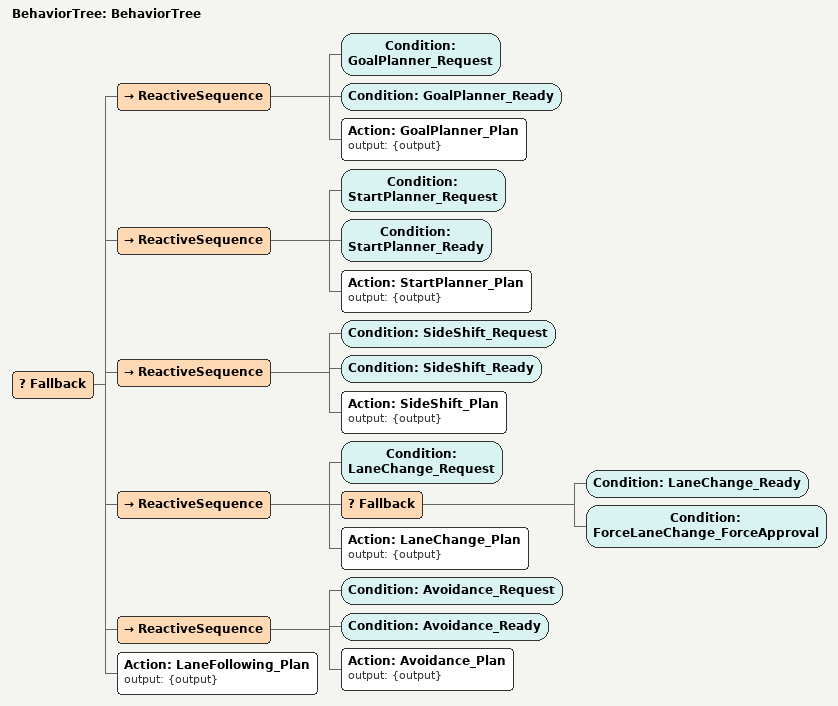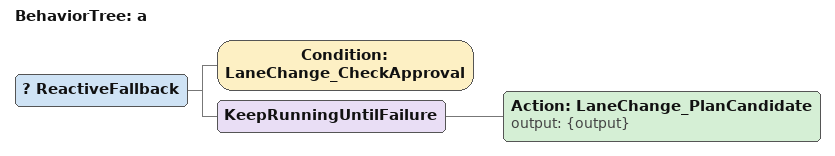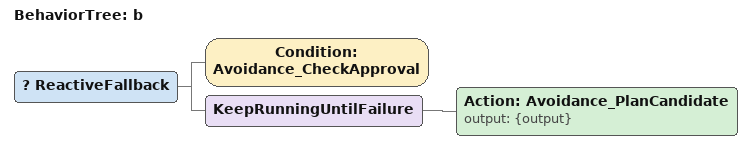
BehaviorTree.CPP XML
<?xml version="1.0"?>
<root main_tree_to_execute="BehaviorTree">
    <BehaviorTree ID="BehaviorTree">
        <Fallback>
            <ReactiveSequence>
                <Condition ID="GoalPlanner_Request"/>
                <Condition ID="GoalPlanner_Ready"/>
                <Action ID="GoalPlanner_Plan" output="{output}"/>
            </ReactiveSequence>
            <ReactiveSequence>
                <Condition ID="StartPlanner_Request"/>
                <Condition ID="StartPlanner_Ready"/>
                <Action ID="StartPlanner_Plan" output="{output}"/>
            </ReactiveSequence>
            <ReactiveSequence>
                <Condition ID="SideShift_Request"/>
                <Condition ID="SideShift_Ready"/>
                <Action ID="SideShift_Plan" output="{output}"/>
            </ReactiveSequence>
            <ReactiveSequence>
                <Condition ID="LaneChange_Request"/>
                <Fallback>
                    <Condition ID="LaneChange_Ready"/>
                    <Condition ID="ForceLaneChange_ForceApproval"/>
                </Fallback>
                <Action ID="LaneChange_Plan" output="{output}"/>
            </ReactiveSequence>
            <ReactiveSequence>
                <Condition ID="Avoidance_Request"/>
                <Condition ID="Avoidance_Ready"/>
                <Action ID="Avoidance_Plan" output="{output}"/>
            </ReactiveSequence>
            <Action ID="LaneFollowing_Plan" output="{output}"/>
        </Fallback>
    </BehaviorTree>
    <BehaviorTree ID="a">
        <ReactiveFallback>
            <Condition ID="LaneChange_CheckApproval"/>
            <KeepRunningUntilFailure>
                <Action ID="LaneChange_PlanCandidate" output="{output}"/>
            </KeepRunningUntilFailure>
        </ReactiveFallback>
    </BehaviorTree>
    <BehaviorTree ID="b">
        <ReactiveFallback>
            <Condition ID="Avoidance_CheckApproval"/>
            <KeepRunningUntilFailure>
                <Action ID="Avoidance_PlanCandidate" output="{output}"/>
            </KeepRunningUntilFailure>
        </ReactiveFallback>
    </BehaviorTree>
</root>
